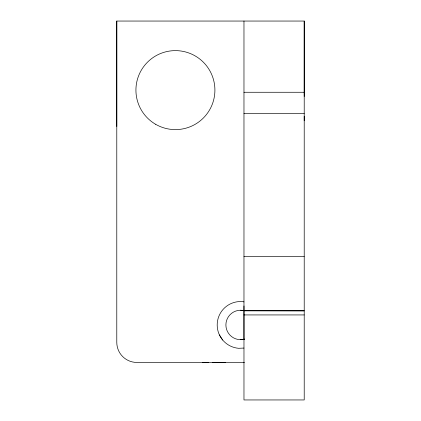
<?xml version="1.0" encoding="UTF-8"?>
<svg xmlns="http://www.w3.org/2000/svg" width="421" height="421" viewBox="0 0 421 421"><rect width="100%" height="100%" fill="white"/><g stroke="black" fill="none" stroke-linecap="round" stroke-linejoin="round"><path stroke-width="0.63" d="M116.785 126.484L116.785 21.05L304.215 21.05L304.215 399.95L243.97 399.95L243.97 21.05M243.97 305.946L243.97 310.672L244.659 310.824L304.215 310.824L244.433 310.703M304.215 120.753L304.215 116.264M304.215 96.462L304.215 21.05M240.623 339.684L244.433 339.184A14.724 14.724 0 0 1 225.898 324.959A14.724 14.724 0 0 1 244.433 310.735L243.97 310.824L243.97 339.242L244.433 339.184M243.97 348.056L238.633 348.304A23.429 23.429 0 0 1 217.278 322.97A23.429 23.429 0 0 1 242.607 301.61L243.97 301.91M243.97 92.267L304.215 92.267M243.97 113.538L304.215 113.538M243.97 256.357L304.215 256.357M243.97 314.934L304.215 314.934M202.743 362.444L202.469 362.444L208.421 362.444M212.579 362.444L218.531 362.444M244.496 362.444L136.867 362.444A20.082 20.082 0 0 1 116.785 342.362L116.785 21.05M224.446 362.449L225.251 362.449M217.194 362.455L225.63 362.46M240.623 310.23L244.127 310.693M219.409 334.911L222.709 340.057M155.67 124.316A39.495 39.495 0 0 0 214.91 90.115A39.495 39.495 0 0 0 155.67 55.914A39.495 39.495 0 0 0 155.67 124.316"/></g></svg>
